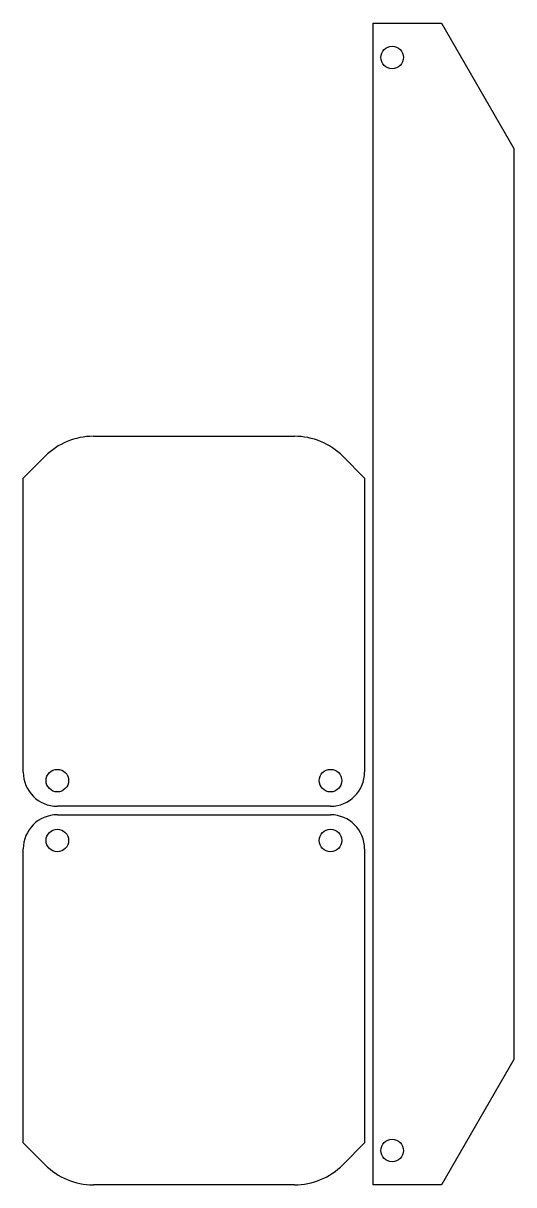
# Model space of a CAD drawing. Header units: inches. Extents: x 1.24 to 4.83, y 1.31 to 9.81.
import ezdxf

# ---------------------------------------------------------------- set-up
doc = ezdxf.new("R2010")
doc.units = ezdxf.units.IN
doc.header["$MEASUREMENT"] = 0
doc.layers.add('1', color=1, linetype='Continuous', lineweight=25, true_color=0xff0000)

msp = doc.modelspace()

# ---------------------------------------------------------------- linework, layer by layer
at = {"layer": '1', "color": 7}
for p, q in [((3.801, 9.8125), (4.301, 9.8125)), ((3.801, 1.3125), (3.801, 9.8125)), ((4.301, 9.8125), (4.8304, 8.8955)), ((4.8304, 8.8955), (4.8304, 2.2295)), ((1.7521, 6.7897), (3.2249, 6.7897)), ((1.2385, 6.4832), (1.3986, 6.6433)), ((3.5784, 6.6433), (3.7385, 6.4832)), ((1.2385, 4.3324), (1.2385, 6.4832)), ((3.7385, 6.4832), (3.7385, 4.3324)), ((3.4885, 4.0824), (1.4885, 4.0824)), ((1.4885, 4.0199), (3.4885, 4.0199)), ((1.2385, 1.619), (1.2385, 3.7699)), ((3.7385, 3.7699), (3.7385, 1.619)), ((4.8304, 2.2295), (4.301, 1.3125)), ((1.3986, 1.4589), (1.2385, 1.619)), ((3.7385, 1.619), (3.5784, 1.4589)), ((3.2249, 1.3125), (1.7521, 1.3125)), ((4.301, 1.3125), (3.801, 1.3125))]:
    msp.add_line(p, q, dxfattribs=at)
for centre in [(3.9393, 9.5625), (1.4885, 4.2699), (3.4885, 4.2699), (1.4885, 3.8324), (3.4885, 3.8324), (3.9393, 1.5625)]:
    msp.add_circle(centre, 0.0825, dxfattribs=at)
for centre, radius, start, end in [((1.7521, 6.2897), 0.5, 90, 135), ((3.2249, 6.2897), 0.5, 45, 90), ((1.4885, 4.3324), 0.25, 180, 270), ((3.4885, 4.3324), 0.25, 270, 0), ((1.4885, 3.7699), 0.25, 90, 180), ((3.4885, 3.7699), 0.25, 0, 90), ((1.7521, 1.8125), 0.5, 225, 270), ((3.2249, 1.8125), 0.5, 270, 315)]:
    msp.add_arc(centre, radius, start, end, dxfattribs=at)

doc.saveas('drawing.dxf')
